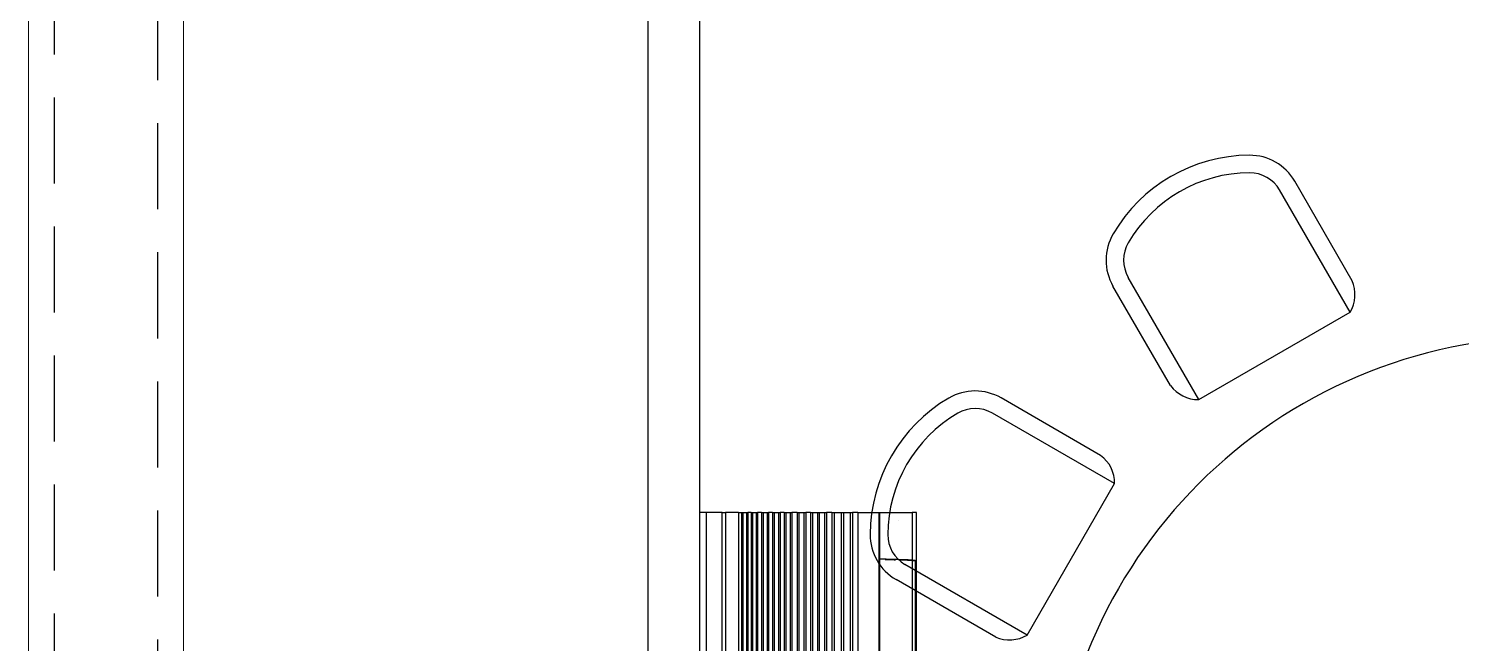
# Model space of a CAD drawing. Header units: inches. Extents: x -86493719 to 430035, y 21644 to 1519532.
# Drawn here: x 38334 to 42496, y 53367 to 55154 of the extents above; entities that cross this region are included whole.
import ezdxf

# ---------------------------------------------------------------- set-up
doc = ezdxf.new("R2010")
doc.units = ezdxf.units.IN
doc.header["$MEASUREMENT"] = 0
doc.linetypes.add('DASHED2', pattern=[0.375, 0.25, -0.125])
for name, color, linetype in [('Cabinet', 8, 'Continuous'), ('drain', 8, 'Continuous'), ('Edges', 7, 'Continuous')]:
    doc.layers.add(name, color=color, linetype=linetype)
doc.layers.add('LW', color=8, linetype='Continuous', lineweight=20)
doc.layers.add('wall', color=8, linetype='Continuous', lineweight=30)

# ---------------------------------------------------------------- blocks, each defined once
blk = doc.blocks.new('meja mesyuarat')
at = {"color": 8}
for p, q in [((-587.8, 1526), (-792.8, 1881.1)), ((-581.9, 1617.4), (-748.8, 1906.6)), ((-1027.7, 1272), (-1232.7, 1627.1)), ((-1109.8, 1312.6), (-1276.8, 1601.8)), ((-1027.7, 1272), (-587.8, 1526)), ((-1312.6, 1109.8), (-1601.8, 1276.8)), ((-1272, 1027.7), (-1627.1, 1232.7)), ((-1526, 587.8), (-1272, 1027.7)), ((-1526, 587.8), (-1881.1, 792.8)), ((-1617.4, 581.9), (-1906.6, 748.8))]:
    blk.add_line(p, q, dxfattribs=at)
for centre, radius, start, end in [((-877.9, 1520.5), 461.7, 90.3254, 149.6746), ((-879.6, 1831.1), 151, 30, 90.3254), ((-877.9, 1520.5), 410.7, 90.283, 149.717), ((-879.4, 1831.1), 100, 30, 90.283), ((-1146, 1677.3), 151, 149.6746, 210), ((-1146.1, 1677.1), 100, 149.717, 210), ((-674.8, 1577.5), 101.2, 329.3981, 23.2217), ((0, 0), 1453.4, 90, 270), ((-1677.3, 1146), 151, 60, 120.3254), ((-1028.8, 1373.2), 101.2, 216.7783, 270.6019), ((-1520.5, 877.9), 461.7, 120.3254, 179.6746), ((-1520.5, 877.9), 410.7, 120.283, 179.717), ((-1677.1, 1146.1), 100, 60, 120.283), ((-1373.2, 1028.8), 101.2, 359.3981, 53.2217), ((-1831.1, 879.6), 151, 179.6746, 240), ((-1831.1, 879.4), 100, 179.717, 240), ((-1577.5, 674.8), 101.2, 246.7783, 300.6019)]:
    blk.add_arc(centre, radius, start, end, dxfattribs=at)
blk = doc.blocks.new('air con')
at = {"layer": 'Edges'}
for p, q in [((71.4, 41.9), (152.4, 41.9)), ((71.4, 41.09), (152.4, 41.09)), ((152.4, 41.09), (152.4, 41.9)), ((152.4, 39.12), (152.4, 41.09)), ((71.4, 39.12), (152.4, 39.12)), ((152.4, 38.72), (71.4, 38.72)), ((152.4, 39.12), (152.4, 38.72)), ((152.4, 37.09), (152.4, 38.72)), ((152.4, 37.09), (71.4, 37.09)), ((152.4, 36.7), (71.4, 36.7)), ((152.4, 36.54), (71.4, 36.54)), ((152.4, 36.08), (71.4, 36.08)), ((152.4, 35.91), (71.4, 35.91)), ((152.4, 37.09), (152.4, 36.7)), ((152.4, 36.7), (152.4, 36.54)), ((152.4, 36.54), (152.4, 36.08)), ((152.4, 36.08), (152.4, 35.91)), ((152.4, 35.49), (152.4, 35.91)), ((152.4, 35.49), (71.4, 35.49)), ((152.4, 35.34), (71.4, 35.34)), ((152.4, 34.88), (71.4, 34.88)), ((152.4, 34.71), (71.4, 34.71)), ((152.4, 34.21), (71.4, 34.21)), ((152.4, 34.02), (71.4, 34.02)), ((152.4, 35.49), (152.4, 35.34)), ((152.4, 35.34), (152.4, 34.88)), ((152.4, 34.88), (152.4, 34.71)), ((152.4, 34.21), (152.4, 34.71)), ((152.4, 34.21), (152.4, 34.02)), ((152.4, 34.02), (152.4, 33.51)), ((152.4, 33.51), (71.4, 33.51)), ((152.4, 33.33), (71.4, 33.33)), ((152.4, 32.83), (71.4, 32.83)), ((152.4, 32.62), (71.4, 32.62)), ((152.4, 33.51), (152.4, 33.33)), ((152.4, 32.83), (152.4, 33.33)), ((152.4, 32.83), (152.4, 32.62)), ((152.4, 32.62), (152.4, 32.1)), ((152.4, 32.1), (71.4, 32.1)), ((152.4, 31.91), (71.4, 31.91)), ((152.4, 31.38), (71.4, 31.38)), ((152.4, 31.19), (71.4, 31.19)), ((152.4, 30.65), (71.4, 30.65)), ((152.4, 30.44), (71.4, 30.44)), ((152.4, 32.1), (152.4, 31.91)), ((152.4, 31.38), (152.4, 31.91)), ((152.4, 31.38), (152.4, 31.19)), ((152.4, 31.19), (152.4, 30.65)), ((152.4, 30.65), (152.4, 30.44)), ((152.4, 29.79), (152.4, 30.44)), ((152.4, 29.79), (71.4, 29.79)), ((152.4, 29.56), (71.4, 29.56)), ((152.4, 28.93), (71.4, 28.93)), ((152.4, 28.71), (71.4, 28.71)), ((152.4, 29.79), (152.4, 29.56)), ((152.4, 29.56), (152.4, 28.93)), ((152.4, 28.93), (152.4, 28.71)), ((152.4, 28.09), (152.4, 28.71)), ((152.4, 28.09), (71.4, 28.09)), ((152.4, 27.87), (71.4, 27.87)), ((152.4, 27.23), (71.4, 27.23)), ((152.4, 27.02), (71.4, 27.02)), ((152.4, 28.09), (152.4, 27.87)), ((152.4, 27.87), (152.4, 27.23)), ((152.4, 27.23), (152.4, 27.02)), ((152.4, 27.02), (152.4, 26.35)), ((152.4, 26.35), (71.4, 26.35)), ((152.4, 26.12), (71.4, 26.12)), ((152.4, 25.47), (71.4, 25.47)), ((152.4, 25.16), (71.4, 25.16)), ((152.4, 26.35), (152.4, 26.12)), ((152.4, 25.47), (152.4, 26.12)), ((152.4, 25.47), (152.4, 25.16)), ((152.4, 25.16), (152.4, 24.3)), ((152.4, 24.3), (71.4, 24.3)), ((152.4, 24), (71.4, 24)), ((152.4, 24.3), (152.4, 24)), ((152.4, 24), (152.4, 23.18)), ((152.4, 23.18), (71.4, 23.18)), ((152.4, 22.88), (71.4, 22.88)), ((152.4, 22.21), (71.4, 22.21)), ((152.4, 23.18), (152.4, 22.88)), ((152.4, 22.21), (152.4, 22.88)), ((152.4, 22.21), (152.4, 19.57)), ((152.4, 19.57), (71.4, 19.57)), ((152.4, 19.49), (71.4, 19.49)), ((146.48, 17.68), (146.49, 18.03)), ((146.49, 18.03), (146.5, 18.39)), ((146.5, 18.39), (146.51, 18.75)), ((146.51, 18.75), (146.52, 18.81)), ((146.54, 17.56), (146.55, 17.92)), ((146.55, 17.92), (146.56, 18.3)), ((146.56, 18.3), (146.57, 18.69)), ((146.57, 18.69), (146.59, 19.09)), ((146.59, 19.09), (146.6, 19.49)), ((152.4, 19.57), (152.4, 19.49)), ((152.4, 19.49), (152.4, 15.42)), ((146.44, 16.03), (146.45, 16.35)), ((146.45, 16.35), (146.46, 16.67)), ((146.46, 16.67), (146.46, 16.96)), ((146.48, 17.5), (146.48, 17.68)), ((146.49, 15.95), (146.5, 16.24)), ((146.5, 16.24), (146.51, 16.55)), ((146.51, 16.55), (146.52, 16.87)), ((146.52, 16.87), (146.53, 17.21)), ((146.53, 17.21), (146.54, 17.56)), ((151.4, 17.18), (151.4, 17.18)), ((71.4, 14.9), (152.4, 14.9)), ((146.42, 15.42), (76.92, 15.42)), ((146.42, 15.05), (76.92, 15.05)), ((146.42, 15.01), (76.92, 15.01)), ((146.42, 15.42), (146.43, 15.72)), ((146.47, 15.42), (146.42, 15.42)), ((146.42, 15.42), (146.42, 15.05)), ((146.47, 15.05), (146.42, 15.05)), ((146.42, 15.05), (146.42, 15.01)), ((146.43, 15.72), (146.44, 16.03)), ((146.47, 15.42), (146.48, 15.68)), ((152.4, 15.42), (146.47, 15.42)), ((146.47, 15.42), (146.47, 15.05)), ((146.48, 15.68), (146.49, 15.95)), ((152.4, 14.9), (152.4, 15.42))]:
    blk.add_line(p, q, dxfattribs=at)
blk = doc.blocks.new('2.5 HP AIR CONDITION')
at = {"xscale": 23.30139659447115, "yscale": 23.30139659447115, "zscale": 23.30139659447115}
blk.add_blockref('air con', (-3250.7, -347.1), dxfattribs=at)

msp = doc.modelspace()

# ---------------------------------------------------------------- linework, layer by layer
at = {"layer": 'drain', "linetype": 'DASHED2', "ltscale": 1000}
for points in [[(48284.3, 84028.6), (59359.3, 84028.6), (59359.3, 81528.6), (63359.3, 81528.6), (63359.3, 66078.6), (61359.3, 66078.6), (61359.3, 63103.6), (64859.3, 63103.6), (64859.3, 54578.6), (63359.3, 54578.6), (63359.3, 47578.6), (38409.3, 47578.6), (38409.3, 58028.6)], [(48284.3, 83728.6), (59059.3, 83728.6), (59059.3, 81228.6), (63059.3, 81228.6), (63059.3, 66378.6), (61059.3, 66378.6), (61059.3, 62803.6), (64559.3, 62803.6), (64559.3, 54878.6), (63059.3, 54878.6), (63059.3, 47878.6), (38709.3, 47878.6), (38709.3, 57728.6)]]:
    msp.add_lwpolyline(points, dxfattribs=at)
at = {"layer": 'LW'}
msp.add_line((38784.3, 47953.6), (38784.3, 57653.6), dxfattribs=at)
msp.add_lwpolyline([(51734.3, 47503.6), (38334.3, 47503.6), (38334.3, 58103.6)], dxfattribs=at)
at = {"layer": 'wall'}
for p, q in [((40284.3, 49503.6), (40284.3, 56103.6)), ((40134.3, 49753.6), (40134.3, 55853.6))]:
    msp.add_line(p, q, dxfattribs=at)

# ---------------------------------------------------------------- block references
at = {"rotation": 89.99999999999999}
msp.add_blockref('2.5 HP AIR CONDITION', (40913.5, 53446.8), dxfattribs=at)
at = {"layer": 'Cabinet'}
msp.add_blockref('meja mesyuarat', (42761.1, 52803.6), dxfattribs=at)

doc.saveas('drawing.dxf')
